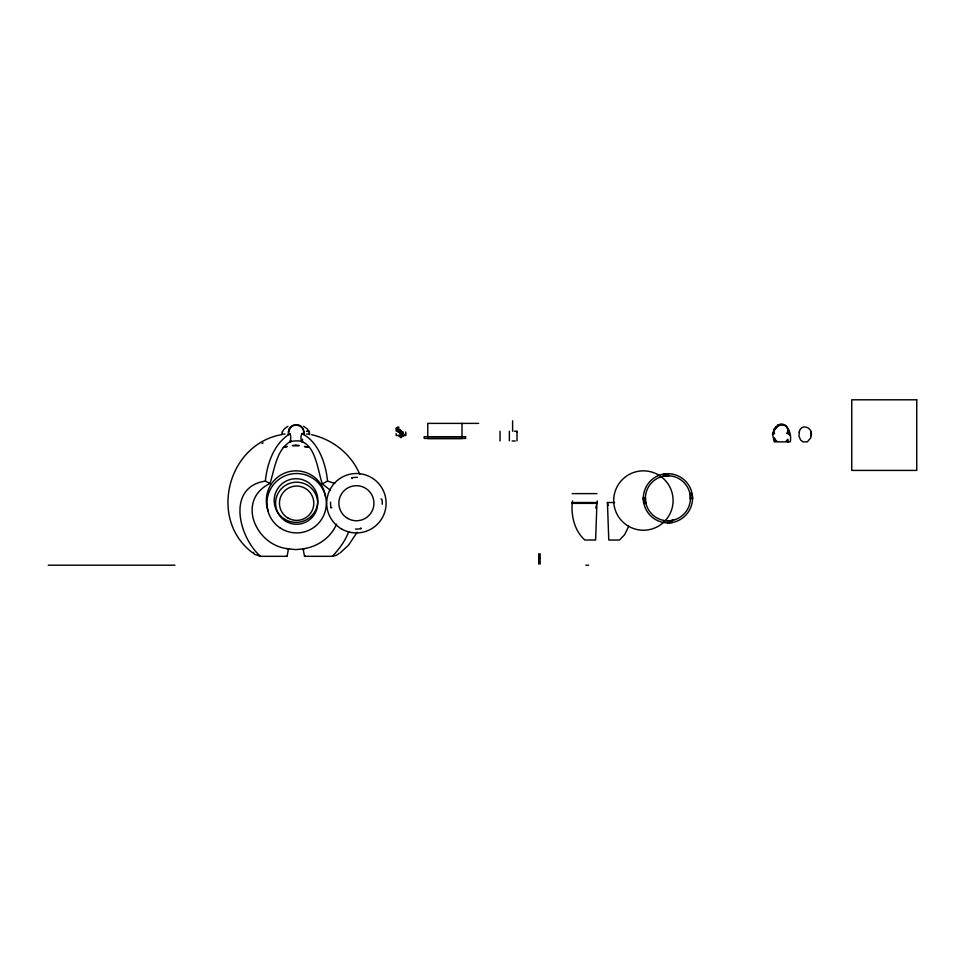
<?xml version="1.0" encoding="UTF-8"?>
<svg xmlns="http://www.w3.org/2000/svg" width="965" height="965" viewBox="0 0 965 965"><rect width="100%" height="100%" fill="white"/><g stroke="black" fill="none" stroke-linecap="round" stroke-linejoin="round"><path stroke-width="1.45" d="M289.79 442.44C291.334 440.619 291.177 429.98 287.654 434.938M405.831 434.684L405.831 433.333M405.831 432.646L405.674 432.006M517.011 440.848L517.011 435.963M517.011 435.058L517.011 431.331L517.011 432.368M665.657 475.878C668.552 476.758 666.67 473.224 668.926 473.706M670.168 520.69L668.106 520.811L667.49 522.885M690.433 498.326L690.421 498.603A22.521 22.521 0 0 0 657.008 478.58A22.521 22.521 0 0 0 656.297 517.578A22.521 22.521 0 0 0 690.421 498.7L690.409 499.243M643.329 497.277L643.402 500.546M692.52 498.471L690.433 498.157L690.313 496.034M303.782 433.707C304.651 422.441 287.775 422.32 288.547 433.731C287.474 421.717 305.036 421.584 303.782 433.707L304.53 434.938M692.508 499.11L692.508 498.712A24.607 24.607 0 0 0 656.091 476.71A24.607 24.607 0 0 0 655.139 519.315A24.607 24.607 0 0 0 692.508 498.833L692.496 499.243M382.249 504.225L382.273 503.079A25.862 25.862 0 0 0 382.044 499.786L381.054 498.808M596.961 502.512L595.61 540.026L584.874 540.026C574.489 530.895 571.039 515.78 572.209 502.512L596.961 502.512L596.708 503.754M330.573 502.15L330.549 503.356A25.862 25.862 0 0 0 330.778 506.649L330.959 507.795M645.416 497.277L645.501 500.546M282.226 432.067L282.19 434.033L285.061 434.033M772.47 434.129L774.497 428.569L777.718 425.3M330.44 490.317L322.31 483.875C316.834 468.134 315 434.081 289.597 442.042C276.292 450.414 274.579 469.557 269.971 483.501L265.375 481.089C267.04 463.465 274.181 443.104 290.248 433.647M811.107 435.794C813.712 427.797 801.022 422.61 799.225 432.055M309.608 434.696L309.379 432.067M309.391 432.018L307.353 428.967L303.698 426.313M811.01 431.825L810.817 437.784L807.331 441.861L802.928 441.861L800.588 439.992L799.02 436.192L799.213 432.079M287.908 426.313L284.253 428.967L282.226 432.055M288.523 548.59L287.088 556.322L260.526 556.322L254.326 554.236L253.445 552.342M595.803 508.169L596.322 505.539M339.077 553.343L336.664 555.201L332.394 556.322L304.53 556.322L303.058 548.639M572.534 501.028L572.028 503.368L596.78 503.368L597.287 501.028M282.178 434.057L281.997 434.696M348.679 531.631C345.337 540.979 339.089 549.097 332.394 556.322M628.71 526.347L624.608 534.694L619.518 540.026L608.782 540.026L607.431 502.512L614.729 502.512M357.231 532.161L348.558 545.116L340.175 552.885M302.6 439.22L301.418 441.089M336.544 524.152C330.802 537.71 317.437 546.938 302.95 548.795M789.768 434.877C789.153 432.38 784.642 434.745 788.538 430.957C785.365 418.665 772.229 427.712 773.472 434.009M302.552 440.257L300.875 441.089M786.632 441.089L787.814 439.22L787.223 441.089L786.089 441.089M778.333 424.998L774.533 429.883L773.761 433.743L774.581 433.659M322.31 483.875L327.533 481.089L334.783 483.344M261.973 443.598L263.143 442.935M269.971 483.501C235.677 500.196 255.761 546.106 288.656 548.795M304.53 556.322L305.193 555.985M777.802 425.263C787.271 420.342 792.217 434.624 790.178 441.861L774.292 441.861L772.519 434.31M290.236 442.067L289.597 442.042M662.111 476.529L663.353 476.24M673.63 520.063L672.545 520.328M265.375 481.089C225.858 487.132 238.97 537.674 260.526 556.322M281.273 434.72C227.438 444.455 208.102 519.785 252.746 552.885M663.606 476.179C666.308 476.336 662.979 470.896 663.715 476.167M672.195 520.4C671.242 519.749 670.168 523.332 672.243 522.511M351.839 477.759L352.973 477.579A25.862 25.862 0 0 1 356.266 477.349L357.472 477.373M360.958 528.675L360.814 527.867M360.765 528.711L359.981 528.832A25.862 25.862 0 0 1 356.555 529.073L355.397 529.061M779.527 424.491L783.242 424.467M304.626 548.783L295.809 549.604L286.979 548.783M665.657 473.779L667.852 473.682L667.852 474.334M670.168 522.789L667.973 522.499M303.312 442.163C300.187 444.033 300.067 431.198 303.71 433.671M666.924 520.786L668.106 520.811M811.288 433.526L811.179 432.766M478.64 423.382L427.76 423.382L427.76 438.556L462.006 438.556L462.006 423.382M306.351 431.234L309.319 431.427M514.369 431.234L516.396 431.234M789.406 434.298L788.538 430.957M306.556 434.033L309.415 434.033M396.145 435.517L399.691 435.517M399.968 435.517L401.199 435.517M402.272 435.517L405.807 435.517M290.019 441.089L291.502 441.089M512.138 440.969L515.274 440.969M776.728 441.089C773.23 441.946 773.351 433.273 775.993 441.089M572.209 493.61L596.961 493.61M690.035 494.092C695.427 493.815 689.396 496.179 690.011 493.983M645.392 498.423L643.305 498.483M645.802 502.596C640.639 503.802 645.669 499.351 645.778 502.439M330.923 507.626L331.767 507.626M48.25 565.201L174.967 565.201M585.9 565.201L588.614 565.201M667.901 475.769L668.926 475.793M787.09 433.538L787.73 433.55M396.567 428.086L397.845 428.496M301.852 433.538C318.546 441.837 325.808 463.598 327.533 481.089M311.635 434.72C332.684 439.413 351.477 454.286 359.74 474.346M397.508 431.246L400.246 433.032M286.412 555.985L287.088 556.322M398.219 428.581L401.199 431.078M784.593 424.95L787.235 427.616L788.996 433.707M401.368 431.5L399.606 429.92M399.824 429.932L400.499 430.523M401.307 434.033L400.584 433.345M400.957 433.924L400.451 433.237M399.993 429.98L401.223 431.536M396.917 429.715L396.724 429.268M396.712 429.497L396.217 428.725M396.374 428.677L396.084 431.066M789.503 434.286L790.142 435.625L789.792 434.938M572.209 502.512L572.559 503.368M787.126 440.414L787.669 441.861M309.331 431.452L309.295 432.103M689.673 492.488L689.963 493.73M646.128 504.007L645.862 502.849M607.431 502.512L608.071 505.539M787.862 440.535L788.019 441.861M692.412 496.034L692.52 498.23M672.098 520.412L672.098 522.535M667.973 520.811L667.973 521.582M540.135 553.693L540.135 557.794M540.135 558.011L540.135 564.127M538.76 553.693L538.76 557.794M538.76 558.011L538.76 564.127M512.608 420.764L512.608 431.234M509.375 431.295L509.375 440.8M500.051 431.246L500.051 440.957M402.079 432.682L402.079 434.974M396.084 433.55L396.084 434.564M352.008 477.735L352.008 478.568M268.198 510.919A29.698 29.698 0 0 1 288.68 471.764A29.698 29.698 0 0 1 325.422 496.312M397.797 427.519A17.985 5.139 65.7 0 0 396.832 427.76A20.096 7.129 75.3 0 1 399.076 427.218M396.47 428.183A9.819 2.195 51.8 0 1 396.543 427.857M401.609 434.527A2.931 1.448 6.4 0 1 401.838 434.793M399.932 434.033A15.114 4.644 21.6 0 1 399.594 433.647M396.627 430.643A18.757 4.608 59.2 0 1 397.218 430.692M398.4 432.296A9.553 1.58 42 0 1 398.111 431.934M398.075 429.268A9.397 1.677 44 0 1 397.882 428.991M398.4 435.312A20.808 5.271 57.2 0 1 400.825 437.724M401.681 434.31A3.16 1.568 4.8 0 1 401.886 434.6M402.236 435.746A11.146 1.797 -32.2 0 1 404.769 434.877M398.34 429.582A10.422 1.375 29.4 0 1 398.738 429.739M397.061 428.665A19.409 4.813 61.3 0 1 400.005 430.993M401.681 431.729A2.786 1.46 6 0 1 401.886 432.018M403.237 432.091A2.328 0.796 15.5 0 1 401.898 431.5M400.994 431.427A7.817 2.895 17.5 0 1 400.475 430.957M400.113 431.994A21.266 4.475 57.8 0 1 400.692 432.61M398.497 428.943A20.108 5.935 66.2 0 1 399.015 429.329M397.737 428.171A18.805 5.525 66 0 1 398.171 428.364M396.47 427.881A16.284 3.776 54.6 0 1 396.724 427.845M397.942 430.68A7.02 0.676 35.7 0 1 398.171 430.812M401.549 434.105A11.073 1.93 -31.2 0 1 403.684 433.261M401.018 437A11.218 1.809 -28.4 0 1 403.068 436.216M288.68 431.114L288.559 431.886L288.969 430.378L288.68 431.114M773.906 431.114L773.773 431.886L774.183 430.378L773.906 431.114M289.584 428.822L289.174 429.859L289.983 428.243L289.584 428.822M774.799 428.822L774.4 429.859L775.209 428.243L774.799 428.822M283.421 447.338L287.244 446.469L283.421 447.338M290.887 426.94L290.525 427.471L290.887 426.94M776.101 426.94L775.739 427.471L776.101 426.94M295.809 445.191C283.71 446.011 307.907 446.011 295.809 445.191M916.75 399.8L851.757 399.8L851.757 470.413L916.75 470.413L916.75 399.8M465.588 436.687L424.166 436.687L424.166 438.424L465.588 438.424L465.588 436.687M307.268 446.904L304.361 446.469L308.269 447.374L307.268 446.904M788.755 430.812L788.755 430.812M303.541 430.812L303.541 430.812M341.562 528.941A29.698 29.698 0 0 0 386.109 503.211A29.698 29.698 0 0 0 341.562 477.494A29.698 29.698 0 0 0 341.562 528.941M347.641 518.398A17.527 17.527 0 0 0 373.938 503.211A17.527 17.527 0 0 0 347.641 488.037A17.527 17.527 0 0 0 347.641 518.398M628.553 526.263A29.698 29.698 0 0 0 673.1 500.546A29.698 29.698 0 0 0 628.553 474.816A29.698 29.698 0 0 0 628.553 526.263M279.971 527.807A29.698 29.698 0 0 0 326.242 505.334A29.698 29.698 0 0 0 283.638 476.505A29.698 29.698 0 0 0 279.971 527.807M286.098 521.426A21.037 21.037 0 0 0 317.654 503.211A21.037 21.037 0 0 0 286.098 484.997A21.037 21.037 0 0 0 286.098 521.426M288.028 518.084A17.177 17.177 0 0 0 313.794 503.211A17.177 17.177 0 0 0 288.028 488.338A17.177 17.177 0 0 0 288.028 518.084M284.916 519.351A21.845 21.845 0 0 0 317.859 500.751A21.845 21.845 0 0 0 285.29 481.523A21.845 21.845 0 0 0 284.916 519.351"/></g></svg>
